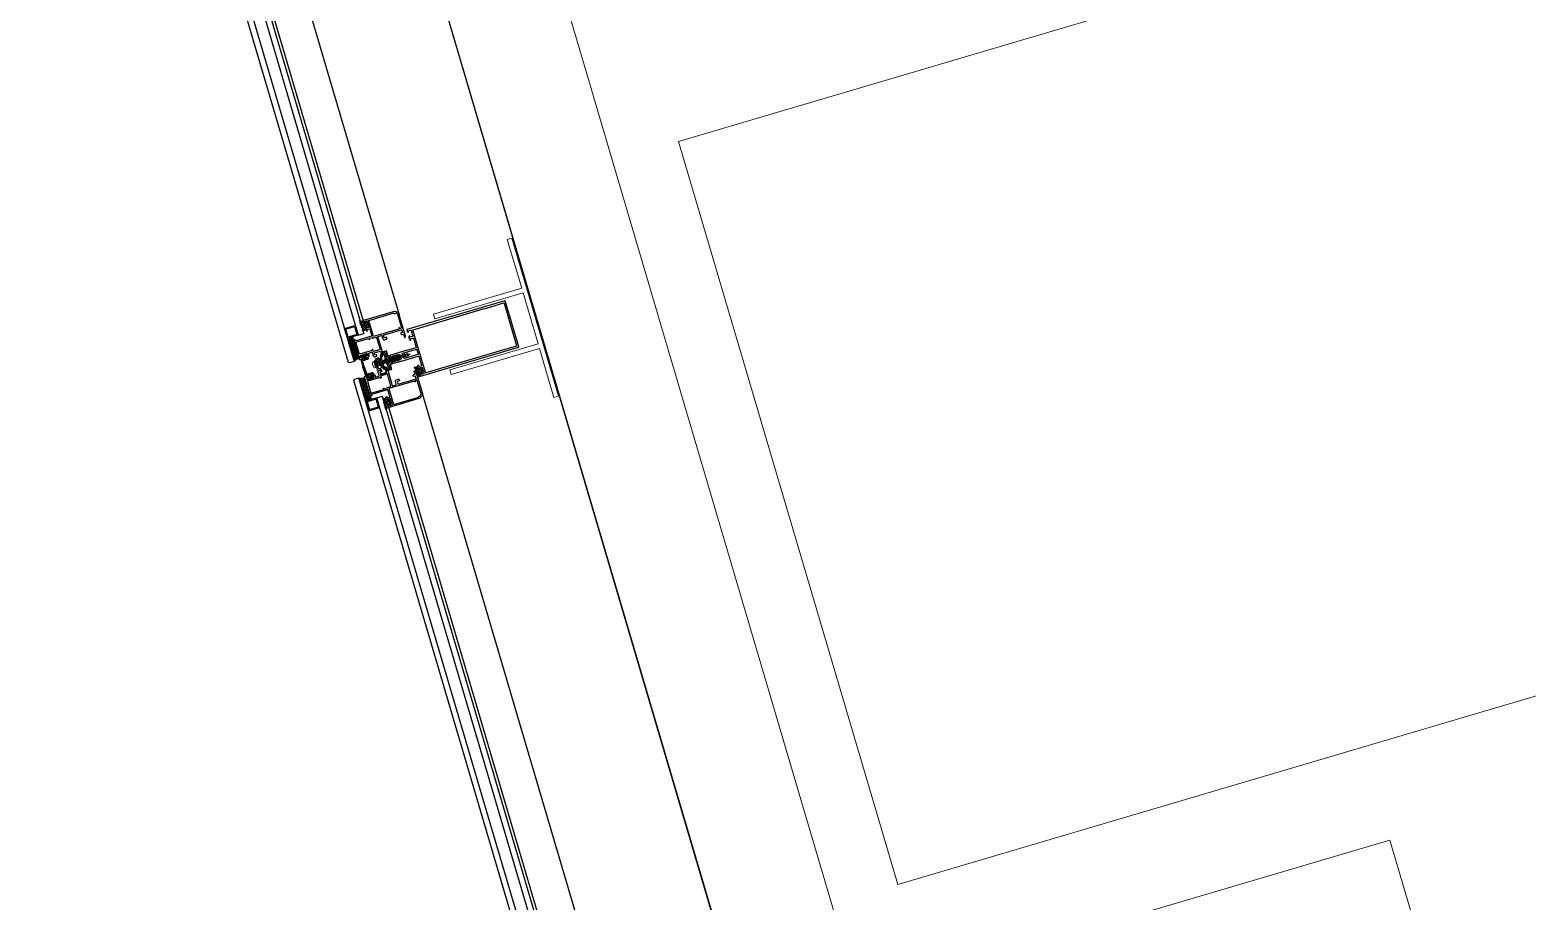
# Model space of a CAD drawing. Header units: millimetres. Extents: x 62878 to 70819, y -67946 to -61850.
# Drawn here: x 63181.4 to 63336, y -64077.9 to -63987.9 of the extents above; entities that cross this region are included whole.
import ezdxf

# ---------------------------------------------------------------- set-up
doc = ezdxf.new("R2010")
doc.units = ezdxf.units.MM
for name, color, linetype, lineweight in [('Dog_dos_yeni', 63, 'Continuous', 5), ('DOGRAMA', 171, 'Continuous', 0), ('GOR-2', 152, 'Continuous', 20), ('TEFRİŞ-yeni', 53, 'Continuous', 9)]:
    doc.layers.add(name, color=color, linetype=linetype, lineweight=lineweight)
pattern_1 = [(61.42666, (63259.71236, -64124.51315), (0.13941514, -0.07592747), [])]
pattern_2 = [(331.42666, (63197.51787, -63913.55685), (0.07592747, 0.13941514), [])]

# ---------------------------------------------------------------- blocks, each defined once
blk = doc.blocks.new('a2we')
at = {"lineweight": 5, "ltscale": 0.5}
for p, q in [((-197.6, -417.6), (-196.6, -417.2)), ((-196, -415.3), (-196.6, -417.2)), ((-196.6, -417.2), (-194.2, -418.3)), ((-196, -415.3), (-195.5, -417.7)), ((-198.1, -420.1), (-197.1, -419.7)), ((-194.9, -421.4), (-198.1, -420.1)), ((-193.9, -421), (-198.1, -420.1)), ((-198.1, -422.7), (-197.1, -422.3)), ((-194.9, -424), (-198.1, -422.7)), ((-193.9, -423.6), (-198.1, -422.7)), ((-198.1, -425.2), (-197.1, -424.9)), ((-194.9, -426.5), (-198.1, -425.2)), ((-193.9, -426.1), (-198.1, -425.2)), ((-198.1, -427.7), (-197.1, -427.3)), ((-194.9, -429), (-198.1, -427.7)), ((-193.9, -428.6), (-198.1, -427.7)), ((-198.1, -429.9), (-197.1, -429.6)), ((-194.9, -431.2), (-198.1, -429.9)), ((-193.9, -430.9), (-198.1, -429.9)), ((-198.1, -432.2), (-197.1, -431.8)), ((-194.9, -433.5), (-198.1, -432.2)), ((-193.9, -433.1), (-198.1, -432.2)), ((-194.2, -418.3), (-197.6, -417.6)), ((-195.2, -418.6), (-197.6, -417.6)), ((-196.9, -417.9), (-197.1, -418.3)), ((-197.1, -419.7), (-197.1, -418.4)), ((-197.1, -419.7), (-193.9, -421)), ((-197.1, -419.7), (-193.9, -421)), ((-197.1, -422.3), (-197.1, -420.5)), ((-197.1, -422.3), (-193.9, -423.6)), ((-197.1, -422.3), (-193.9, -423.6)), ((-197.1, -424.9), (-197.1, -423.1)), ((-197.1, -424.9), (-193.9, -426.1)), ((-197.1, -424.9), (-193.9, -426.1)), ((-197.1, -427.3), (-197.1, -425.6)), ((-197.1, -427.3), (-193.9, -428.6)), ((-197.1, -427.3), (-193.9, -428.6)), ((-197.1, -429.6), (-197.1, -428)), ((-197.1, -429.6), (-193.9, -430.9)), ((-197.1, -429.6), (-193.9, -430.9)), ((-197.1, -431.8), (-197.1, -430.3)), ((-197.1, -431.8), (-193.9, -433.1)), ((-197.1, -431.8), (-193.9, -433.1)), ((-197.1, -434.1), (-197.1, -432.5)), ((-194.2, -418.3), (-195.2, -418.6)), ((-195.2, -418.6), (-194.9, -419.3)), ((-194.9, -420.6), (-194.9, -419.4)), ((-193.9, -421), (-194.9, -421.4)), ((-194.9, -423.2), (-194.9, -421.4)), ((-193.9, -423.6), (-194.9, -424)), ((-194.9, -425.7), (-194.9, -424)), ((-193.9, -426.1), (-194.9, -426.5)), ((-194.9, -428.2), (-194.9, -426.5)), ((-193.9, -428.6), (-194.9, -429)), ((-194.9, -430.5), (-194.9, -429)), ((-193.9, -430.9), (-194.9, -431.2)), ((-194.9, -432.7), (-194.9, -431.2)), ((-198.1, -434.4), (-197.1, -434.1)), ((-194.9, -435.7), (-198.1, -434.4)), ((-193.9, -435.4), (-198.1, -434.4)), ((-198.1, -436.7), (-197.1, -436.4)), ((-194.9, -438), (-198.1, -436.7)), ((-193.9, -437.7), (-198.1, -436.7)), ((-198.1, -439), (-197.1, -438.7)), ((-194.9, -440.3), (-198.1, -439)), ((-193.9, -440), (-198.1, -439)), ((-198.1, -441.3), (-197.1, -441)), ((-194.9, -442.6), (-198.1, -441.3)), ((-193.9, -442.3), (-198.1, -441.3)), ((-198.1, -443.6), (-197.1, -443.3)), ((-194.9, -444.9), (-198.1, -443.6)), ((-193.9, -444.6), (-198.1, -443.6)), ((-198.1, -445.9), (-197.1, -445.6)), ((-193.9, -446.9), (-198.1, -445.9)), ((-194.9, -447.2), (-198.1, -445.9)), ((-197.1, -447.9), (-198.1, -448.2)), ((-194.9, -449.5), (-198.1, -448.2)), ((-198.1, -448.2), (-193.9, -449.2)), ((-197.1, -434.1), (-193.9, -435.4)), ((-197.1, -434.1), (-193.9, -435.4)), ((-197.1, -436.4), (-197.1, -434.8)), ((-197.1, -436.4), (-193.9, -437.7)), ((-197.1, -436.4), (-193.9, -437.7)), ((-197.1, -438.7), (-197.1, -437.1)), ((-197.1, -438.7), (-193.9, -440)), ((-197.1, -438.7), (-193.9, -440)), ((-197.1, -441), (-197.1, -439.4)), ((-197.1, -441), (-193.9, -442.3)), ((-197.1, -443.3), (-197.1, -441.7)), ((-197.1, -443.3), (-193.9, -444.6)), ((-197.1, -445.6), (-197.1, -444)), ((-197.1, -445.6), (-193.9, -446.9)), ((-197.1, -445.6), (-193.9, -446.9)), ((-197.1, -447.9), (-197.1, -446.3)), ((-193.9, -449.2), (-197.1, -447.9)), ((-193.9, -433.1), (-194.9, -433.5)), ((-194.9, -435), (-194.9, -433.5)), ((-193.9, -435.4), (-194.9, -435.7)), ((-194.9, -437.3), (-194.9, -435.7)), ((-193.9, -437.7), (-194.9, -438)), ((-194.9, -439.6), (-194.9, -438)), ((-193.9, -440), (-194.9, -440.3)), ((-194.9, -441.8), (-194.9, -440.3)), ((-193.9, -442.3), (-194.9, -442.6)), ((-194.9, -444.1), (-194.9, -442.6)), ((-193.9, -444.6), (-194.9, -444.9)), ((-194.9, -446.4), (-194.9, -444.9)), ((-193.9, -446.9), (-194.9, -447.2)), ((-194.9, -448.7), (-194.9, -447.2)), ((-192.8, -453.3), (-199.2, -453.3)), ((-199.2, -454.6), (-199.2, -453.3)), ((-198.1, -450.5), (-197.1, -450.2)), ((-194.9, -451.8), (-198.1, -450.5)), ((-193.9, -451.5), (-198.1, -450.5)), ((-197.1, -450.2), (-197.1, -448.6)), ((-197.1, -450.2), (-193.9, -451.5)), ((-197.1, -453.3), (-197.1, -450.9)), ((-193.9, -449.2), (-194.9, -449.5)), ((-194.9, -451), (-194.9, -449.5)), ((-193.9, -451.5), (-194.9, -451.8)), ((-194.9, -453.3), (-194.9, -451.8)), ((-192.8, -454.6), (-192.8, -453.3))]:
    blk.add_line(p, q, dxfattribs=at)
blk.add_lwpolyline([(-196.5, -455.7), (-196.1, -455.4), (-195.9, -455.4), (-195.6, -455.7)], dxfattribs=at)
for centre, radius, start, end in [((-196.9, -418.4), 0.2, 155.3251, 180), ((-195.1, -419.4), 0.2, 0, 19.1116), ((-195.7, -449.5), 6.19, 234.7573, 262.4905), ((-196.4, -449.5), 6.19, 277.5095, 305.2427)]:
    blk.add_arc(centre, radius, start, end, dxfattribs=at)

msp = doc.modelspace()

# ---------------------------------------------------------------- hatches: boundary and pattern name
at = {"layer": 'DOGRAMA', "lineweight": -2}
h = msp.add_hatch(dxfattribs=at)
h.set_pattern_fill('ANSI31', color=256, scale=0.05, angle=433.5058, style=0)
h.set_pattern_definition(pattern_2)
edge = h.paths.add_edge_path(flags=16)
edge.add_arc((63215.76, -64018.47), 0.4, 4.8897, 27.9636, ccw=False)
edge.add_line((63216.16, -64018.43), (63215.92, -64018.5))
edge.add_line((63215.92, -64018.5), (63215.87, -64018.35))
edge.add_line((63215.87, -64018.35), (63216.11, -64018.28))
edge = h.paths.add_edge_path()
edge.add_arc((63215.76, -64018.47), 0.5, -20.4432, 53.2966, ccw=False)
edge.add_line((63216.23, -64018.64), (63216.13, -64018.67))
edge.add_line((63216.13, -64018.67), (63216.1, -64018.56))
edge.add_line((63216.1, -64018.56), (63216.04, -64018.57))
edge.add_arc((63216.07, -64018.67), 0.1, 106.4267, 196.4267)
edge.add_line((63215.97, -64018.7), (63216.03, -64018.91))
edge.add_line((63216.03, -64018.91), (63215.86, -64018.96))
edge.add_line((63215.86, -64018.96), (63215.85, -64018.92))
edge.add_arc((63215.91, -64018.9), 0.065, 128.0173, 196.4267, ccw=False)
edge.add_arc((63215.85, -64018.83), 0.0327, 308.0173, 501.8569)
edge.add_arc((63216, -64018.9), 0.199, 150.5104, 200.7763)
edge.add_arc((63215.77, -64018.99), 0.05, -162.6012, 14.9121, ccw=False)
edge.add_arc((63216.03, -64018.91), 0.323, 158.041, 197.3673, ccw=False)
edge.add_arc((63215.71, -64018.78), 0.02, 338.041, 406.4267)
edge.add_line((63215.72, -64018.76), (63215.56, -64018.61))
edge.add_arc((63215.57, -64018.6), 0.015, 66.4267, 226.4267, ccw=False)
edge.add_line((63215.58, -64018.59), (63215.69, -64018.64))
edge.add_arc((63215.7, -64018.62), 0.02, 246.4267, 406.4267)
edge.add_line((63215.71, -64018.6), (63215.5, -64018.4))
edge.add_arc((63215.51, -64018.39), 0.015, 66.4267, 226.4267, ccw=False)
edge.add_line((63215.52, -64018.37), (63215.63, -64018.42))
edge.add_arc((63215.64, -64018.41), 0.02, 246.4267, 406.4267)
edge.add_line((63215.65, -64018.39), (63215.44, -64018.19))
edge.add_arc((63215.45, -64018.18), 0.015, 66.4267, 226.4267, ccw=False)
edge.add_line((63215.45, -64018.16), (63215.57, -64018.21))
edge.add_arc((63215.58, -64018.19), 0.02, 246.4267, 406.4267)
edge.add_line((63215.59, -64018.18), (63215.38, -64017.98))
edge.add_arc((63215.39, -64017.97), 0.015, 66.4267, 226.4267, ccw=False)
edge.add_line((63215.39, -64017.95), (63215.5, -64018))
edge.add_arc((63215.54, -64017.91), 0.1, 246.4267, 286.4267)
edge.add_line((63215.57, -64018), (63215.75, -64017.95))
edge.add_line((63215.75, -64017.95), (63215.81, -64018.16))
edge.add_arc((63215.91, -64018.13), 0.1, 196.4267, 286.4267)
edge.add_line((63215.94, -64018.23), (63216, -64018.21))
edge.add_line((63216, -64018.21), (63215.96, -64018.09))
edge.add_line((63215.96, -64018.09), (63216.06, -64018.07))
h = msp.add_hatch(dxfattribs=at)
h.set_pattern_fill('AR-HBONE', color=256, scale=0.03, angle=433.5058, style=0)
h.set_pattern_definition([(331.42666, (63247.88923, -64005.52647), (0.16277867, 0.04799068), [0.36, -0.12]), (61.42666, (63247.99462, -64005.58386), (0.16277867, 0.04799068), [0.36, -0.12])])
h.paths.add_polyline_path([(63214.77, -64019.85), (63214.7, -64019.61), (63214.12, -64019.78), (63214.34, -64020.53), (63214.92, -64020.36)])
h = msp.add_hatch(dxfattribs=at)
h.set_pattern_fill('ANSI31', color=256, scale=0.04, angle=433.5058, style=0)
h.set_pattern_definition([(61.42666, (63265.45295, -64143.98455), (0.11153211, -0.06074198), [])])
h.paths.add_polyline_path([(63214.97, -64020.63, 0.414214), (63215, -64020.65), (63215.37, -64021.9, 0.153231), (63214.83, -64022.16), (63214.42, -64020.79)])
h.paths.add_polyline_path([(63214.92, -64020.36), (63214.99, -64020.59, 0.414214), (63214.97, -64020.63), (63214.42, -64020.79), (63214.34, -64020.53)])
h = msp.add_hatch(dxfattribs=at)
h.set_pattern_fill('ANSI31', color=256, scale=0.05, angle=433.5058, style=0)
h.set_pattern_definition(pattern_2)
edge = h.paths.add_edge_path(flags=16)
edge.add_arc((63216.03, -64022.25), 0.668, 99.551, 113.3023)
edge.add_line((63215.77, -64021.64), (63215.85, -64021.91))
edge.add_line((63215.85, -64021.91), (63216, -64021.87))
edge.add_line((63216, -64021.87), (63215.92, -64021.59))
edge = h.paths.add_edge_path()
edge.add_line((63216.33, -64021.85), (63216.3, -64021.75))
edge.add_line((63216.3, -64021.75), (63216.07, -64021.82))
edge.add_line((63216.07, -64021.82), (63216.02, -64021.63))
edge.add_line((63216.02, -64021.63), (63216.13, -64021.6))
edge.add_line((63216.13, -64021.6), (63216.11, -64021.5))
edge.add_arc((63215.93, -64021.91), 0.442, 67.119, 145.7343)
edge.add_line((63215.57, -64021.66), (63215.6, -64021.76))
edge.add_line((63215.6, -64021.76), (63215.71, -64021.72))
edge.add_line((63215.71, -64021.72), (63215.77, -64021.91))
edge.add_line((63215.77, -64021.91), (63215.54, -64021.97))
edge.add_line((63215.54, -64021.97), (63215.81, -64022.93))
edge.add_arc((63215.86, -64022.92), 0.05, 196.4267, 369.7168)
edge.add_line((63215.91, -64022.91), (63215.75, -64022.18))
edge.add_arc((63215.84, -64022.15), 0.1, 106.4267, 192.8519, ccw=False)
edge.add_line((63215.82, -64022.06), (63216.3, -64021.91))
edge.add_arc((63216.29, -64021.87), 0.05, 286.4267, 376.4267)
h = msp.add_hatch(dxfattribs=at)
h.set_pattern_fill('ANSI31', color=256, scale=0.05, angle=433.5058, style=0)
h.set_pattern_definition(pattern_1)
edge = h.paths.add_edge_path(flags=16)
edge.add_arc((63219.3, -64021.81), 0.05, 286.4267, 376.4267)
edge.add_line((63219.35, -64021.8), (63219.33, -64021.74))
edge.add_arc((63219.28, -64021.76), 0.05, 16.4267, 106.4267)
edge.add_line((63219.27, -64021.71), (63219.05, -64021.77))
edge.add_line((63219.05, -64021.77), (63219.1, -64021.92))
edge.add_line((63219.1, -64021.92), (63219.31, -64021.86))
h.paths.add_polyline_path([(63218.95, -64021.97), (63218.91, -64021.81), (63218.64, -64021.89), (63218.69, -64022.04)], flags=16)
edge = h.paths.add_edge_path()
edge.add_arc((63219.25, -64021.7), 0.2, 35.8604, 106.4267)
edge.add_line((63219.2, -64021.51), (63219.14, -64021.53))
edge.add_line((63219.14, -64021.53), (63219.16, -64021.58))
edge.add_line((63219.16, -64021.58), (63219.04, -64021.62))
edge.add_line((63219.04, -64021.62), (63219, -64021.6))
edge.add_arc((63218.95, -64021.69), 0.1, 61.4267, 106.4267)
edge.add_line((63218.92, -64021.59), (63218.8, -64021.63))
edge.add_line((63218.8, -64021.63), (63218.81, -64021.69))
edge.add_line((63218.81, -64021.69), (63218.69, -64021.72))
edge.add_line((63218.69, -64021.72), (63218.55, -64021.65))
edge.add_line((63218.55, -64021.65), (63218.52, -64021.54))
edge.add_line((63218.52, -64021.54), (63218.28, -64021.61))
edge.add_line((63218.28, -64021.61), (63218.31, -64021.55))
edge.add_line((63218.31, -64021.55), (63218.17, -64021.07))
edge.add_line((63218.17, -64021.07), (63217.86, -64021.16))
edge.add_arc((63217.94, -64021.45), 0.3, 106.4267, 166.4267)
edge.add_line((63217.65, -64021.38), (63217.54, -64021.86))
edge.add_arc((63217.57, -64021.87), 0.03, 166.4267, 256.4267)
edge.add_line((63217.56, -64021.89), (63217.62, -64021.91))
edge.add_arc((63217.63, -64021.88), 0.03, 256.4267, 346.4267)
edge.add_line((63217.65, -64021.89), (63217.75, -64021.51))
edge.add_arc((63217.94, -64021.56), 0.2, 104.5071, 166.4267, ccw=False)
edge.add_arc((63217.92, -64021.46), 0.1, -43.5733, 109.1415, ccw=False)
edge.add_arc((63218.07, -64021.6), 0.1, 136.4267, 196.4267)
edge.add_line((63217.97, -64021.62), (63218.06, -64021.94))
edge.add_arc((63218.02, -64021.95), 0.05, -73.5733, 16.4267, ccw=False)
edge.add_line((63218.03, -64022), (63217.98, -64022.01))
edge.add_arc((63218, -64022.06), 0.05, 106.4267, 196.4267)
edge.add_line((63217.95, -64022.08), (63218, -64022.27))
edge.add_arc((63218.05, -64022.25), 0.05, 196.4267, 286.4267)
edge.add_line((63218.07, -64022.3), (63218.11, -64022.29))
edge.add_arc((63218.13, -64022.34), 0.05, 16.4267, 106.4267, ccw=False)
edge.add_line((63218.18, -64022.32), (63218.27, -64022.63))
edge.add_arc((63218.37, -64022.61), 0.1, 196.4267, 256.4267)
edge.add_arc((63218.32, -64022.8), 0.1, -76.2882, 76.4267, ccw=False)
edge.add_arc((63218.28, -64022.71), 0.2, 226.4267, 288.3463, ccw=False)
edge.add_line((63218.14, -64022.85), (63217.86, -64022.59))
edge.add_arc((63217.84, -64022.61), 0.03, 46.4267, 136.4267)
edge.add_line((63217.82, -64022.59), (63217.78, -64022.63))
edge.add_arc((63217.8, -64022.65), 0.03, 136.4267, 226.4267)
edge.add_line((63217.78, -64022.67), (63218.13, -64023.01))
edge.add_arc((63218.34, -64022.79), 0.3, 226.4267, 286.4267)
edge.add_line((63218.43, -64023.08), (63218.74, -64022.99))
edge.add_line((63218.74, -64022.99), (63218.6, -64022.51))
edge.add_line((63218.6, -64022.51), (63218.54, -64022.48))
edge.add_line((63218.54, -64022.48), (63218.78, -64022.41))
edge.add_line((63218.78, -64022.41), (63218.74, -64022.3))
edge.add_line((63218.74, -64022.3), (63218.82, -64022.16))
edge.add_line((63218.82, -64022.16), (63218.94, -64022.13))
edge.add_line((63218.94, -64022.13), (63218.96, -64022.18))
edge.add_line((63218.96, -64022.18), (63219.09, -64022.15))
edge.add_arc((63219.06, -64022.05), 0.1, 286.4267, 331.4267)
edge.add_line((63219.14, -64022.1), (63219.17, -64022.06))
edge.add_line((63219.17, -64022.06), (63219.29, -64022.02))
edge.add_line((63219.29, -64022.02), (63219.31, -64022.08))
edge.add_line((63219.31, -64022.08), (63219.36, -64022.07))
edge.add_arc((63219.3, -64021.87), 0.2, 286.4267, 356.9929)
edge.add_arc((63219.03, -64021.86), 0.471, 356.9929, 395.8604)
h = msp.add_hatch(dxfattribs=at)
h.set_pattern_fill('ANSI31', color=256, scale=0.05, angle=433.5058, style=0)
h.set_pattern_definition(pattern_1)
edge = h.paths.add_edge_path(flags=16)
edge.add_arc((63216.3, -64023.16), 0.668, 279.551, 293.3023, ccw=False)
edge.add_line((63216.41, -64023.82), (63216.33, -64023.54))
edge.add_line((63216.33, -64023.54), (63216.49, -64023.5))
edge.add_line((63216.49, -64023.5), (63216.57, -64023.77))
edge = h.paths.add_edge_path()
edge.add_line((63216.77, -64023.33), (63216.8, -64023.44))
edge.add_line((63216.8, -64023.44), (63216.57, -64023.5))
edge.add_line((63216.57, -64023.5), (63216.62, -64023.69))
edge.add_line((63216.62, -64023.69), (63216.74, -64023.65))
edge.add_line((63216.74, -64023.65), (63216.77, -64023.75))
edge.add_arc((63216.4, -64023.5), 0.442, 247.119, 325.7343, ccw=False)
edge.add_line((63216.23, -64023.91), (63216.2, -64023.81))
edge.add_line((63216.2, -64023.81), (63216.32, -64023.78))
edge.add_line((63216.32, -64023.78), (63216.26, -64023.59))
edge.add_line((63216.26, -64023.59), (63216.03, -64023.66))
edge.add_line((63216.03, -64023.66), (63215.74, -64022.71))
edge.add_arc((63215.79, -64022.69), 0.05, 23.1365, 196.4267, ccw=False)
edge.add_line((63215.84, -64022.67), (63216.1, -64023.38))
edge.add_arc((63216.19, -64023.34), 0.1, 200.0014, 286.4267)
edge.add_line((63216.22, -64023.44), (63216.71, -64023.3))
edge.add_arc((63216.72, -64023.34), 0.05, 16.4267, 106.4267, ccw=False)
h = msp.add_hatch(dxfattribs=at)
h.set_pattern_fill('ANSI31', color=256, scale=0.05, angle=433.5058, style=0)
h.set_pattern_definition(pattern_1)
edge = h.paths.add_edge_path()
edge.add_arc((63221.53, -64023.83), 0.1, 106.4267, 146.4267, ccw=False)
edge.add_line((63221.5, -64023.74), (63221.67, -64023.69))
edge.add_line((63221.67, -64023.69), (63221.61, -64023.48))
edge.add_arc((63221.7, -64023.45), 0.1, 106.4267, 196.4267, ccw=False)
edge.add_line((63221.68, -64023.35), (63221.73, -64023.34))
edge.add_line((63221.73, -64023.34), (63221.77, -64023.45))
edge.add_line((63221.77, -64023.45), (63221.86, -64023.42))
edge.add_arc((63221.39, -64023.25), 0.5, 339.5568, 413.2966)
edge.add_line((63221.69, -64022.85), (63221.6, -64022.88))
edge.add_line((63221.6, -64022.88), (63221.63, -64022.99))
edge.add_line((63221.63, -64022.99), (63221.57, -64023.01))
edge.add_arc((63221.55, -64022.91), 0.1, 196.4267, 286.4267, ccw=False)
edge.add_line((63221.45, -64022.94), (63221.39, -64022.73))
edge.add_line((63221.39, -64022.73), (63221.23, -64022.77))
edge.add_line((63221.23, -64022.77), (63221.25, -64022.81))
edge.add_arc((63221.31, -64022.79), 0.065, 196.4267, 264.836)
edge.add_arc((63221.3, -64022.89), 0.0327, -109.0036, 84.836, ccw=False)
edge.add_arc((63221.36, -64022.69), 0.242, 206.1174, 251.6241, ccw=False)
edge.add_arc((63221.1, -64022.81), 0.05, 17.9413, 195.4545)
edge.add_arc((63221.38, -64022.66), 0.372, 206.2752, 242.9267)
edge.add_arc((63221.2, -64023.01), 0.02, -13.5733, 54.8123, ccw=False)
edge.add_line((63221.22, -64023.02), (63221.17, -64023.23))
edge.add_arc((63221.19, -64023.23), 0.015, 166.4267, 326.4267)
edge.add_line((63221.2, -64023.24), (63221.27, -64023.14))
edge.add_arc((63221.28, -64023.15), 0.02, -13.5733, 146.4267, ccw=False)
edge.add_line((63221.3, -64023.15), (63221.23, -64023.44))
edge.add_arc((63221.25, -64023.44), 0.015, 166.4267, 326.4267)
edge.add_line((63221.26, -64023.45), (63221.33, -64023.35))
edge.add_arc((63221.35, -64023.36), 0.02, -13.5733, 146.4267, ccw=False)
edge.add_line((63221.37, -64023.37), (63221.3, -64023.65))
edge.add_arc((63221.31, -64023.65), 0.015, 166.4267, 326.4267)
edge.add_line((63221.32, -64023.66), (63221.39, -64023.56))
edge.add_arc((63221.41, -64023.57), 0.02, -13.5733, 146.4267, ccw=False)
edge.add_line((63221.43, -64023.58), (63221.36, -64023.86))
edge.add_arc((63221.37, -64023.87), 0.015, 166.4267, 326.4267)
edge.add_line((63221.39, -64023.87), (63221.45, -64023.78))
edge = h.paths.add_edge_path(flags=16)
edge.add_line((63221.72, -64023.07), (63221.53, -64023.12))
edge.add_arc((63221.54, -64023.15), 0.03, 106.4267, 196.4267)
edge.add_line((63221.51, -64023.16), (63221.54, -64023.26))
edge.add_arc((63221.57, -64023.25), 0.03, 196.4267, 286.4267)
edge.add_line((63221.58, -64023.28), (63221.77, -64023.22))
edge.add_arc((63221.76, -64023.19), 0.03, 286.4267, 368.6602)
edge.add_arc((63221.39, -64023.25), 0.4, 8.6602, 24.1931)
edge.add_arc((63221.73, -64023.1), 0.03, 24.1931, 106.4267)
h = msp.add_hatch(dxfattribs=at)
h.set_pattern_fill('ANSI31', color=256, scale=0.04, angle=433.5058, style=0)
h.set_pattern_definition([(331.42666, (63191.77728, -63894.08544), (0.06074198, 0.11153211), [])])
h.paths.add_polyline_path([(63216.29, -64025.1, -0.414214), (63216.31, -64025.06), (63215.94, -64023.82, -0.153231), (63215.33, -64023.89), (63215.74, -64025.26)])
h.paths.add_polyline_path([(63216.39, -64025.36), (63216.32, -64025.12, -0.414214), (63216.29, -64025.1), (63215.74, -64025.26), (63215.82, -64025.53)])
h = msp.add_hatch(dxfattribs=at)
h.set_pattern_fill('AR-HBONE', color=256, scale=0.03, angle=433.5058, style=0)
h.set_pattern_definition([(61.42666, (63252.13482, -64019.92698), (0.16277867, 0.04799068), [0.36, -0.12]), (331.42666, (63252.19221, -64019.8216), (0.16277867, 0.04799068), [0.36, -0.12])])
h.paths.add_polyline_path([(63216.54, -64025.86), (63216.61, -64026.1), (63216.04, -64026.27), (63215.82, -64025.53), (63216.39, -64025.36)])
h = msp.add_hatch(dxfattribs=at)
h.set_pattern_fill('ANSI31', color=256, scale=0.05, angle=433.5058, style=0)
h.set_pattern_definition(pattern_1)
edge = h.paths.add_edge_path(flags=16)
edge.add_arc((63218.12, -64026.49), 0.4, 4.8897, 27.9636)
edge.add_line((63218.48, -64026.3), (63218.23, -64026.37))
edge.add_line((63218.23, -64026.37), (63218.28, -64026.52))
edge.add_line((63218.28, -64026.52), (63218.52, -64026.45))
edge = h.paths.add_edge_path()
edge.add_arc((63218.12, -64026.49), 0.5, 339.5568, 413.2966)
edge.add_line((63218.42, -64026.09), (63218.33, -64026.11))
edge.add_line((63218.33, -64026.11), (63218.36, -64026.23))
edge.add_line((63218.36, -64026.23), (63218.3, -64026.25))
edge.add_arc((63218.27, -64026.15), 0.1, 196.4267, 286.4267, ccw=False)
edge.add_line((63218.18, -64026.18), (63218.12, -64025.97))
edge.add_line((63218.12, -64025.97), (63217.94, -64026.02))
edge.add_line((63217.94, -64026.02), (63217.95, -64026.06))
edge.add_arc((63218.02, -64026.04), 0.065, 196.4267, 264.836)
edge.add_arc((63218.01, -64026.13), 0.0327, -109.0036, 84.836, ccw=False)
edge.add_arc((63218.09, -64025.99), 0.199, 192.077, 242.3429, ccw=False)
edge.add_arc((63217.85, -64026.05), 0.05, 17.9413, 195.4545)
edge.add_arc((63218.11, -64025.97), 0.323, 195.486, 234.8123)
edge.add_arc((63217.91, -64026.25), 0.02, -13.5733, 54.8123, ccw=False)
edge.add_line((63217.93, -64026.26), (63217.88, -64026.47))
edge.add_arc((63217.89, -64026.48), 0.015, 166.4267, 326.4267)
edge.add_line((63217.91, -64026.48), (63217.98, -64026.38))
edge.add_arc((63217.99, -64026.39), 0.02, -13.5733, 146.4267, ccw=False)
edge.add_line((63218.01, -64026.4), (63217.94, -64026.68))
edge.add_arc((63217.96, -64026.69), 0.015, 166.4267, 326.4267)
edge.add_line((63217.97, -64026.7), (63218.04, -64026.59))
edge.add_arc((63218.05, -64026.6), 0.02, -13.5733, 146.4267, ccw=False)
edge.add_line((63218.07, -64026.61), (63218, -64026.89))
edge.add_arc((63218.02, -64026.9), 0.015, 166.4267, 326.4267)
edge.add_line((63218.03, -64026.91), (63218.1, -64026.8))
edge.add_arc((63218.12, -64026.81), 0.02, -13.5733, 146.4267, ccw=False)
edge.add_line((63218.14, -64026.82), (63218.07, -64027.11))
edge.add_arc((63218.08, -64027.11), 0.015, 166.4267, 326.4267)
edge.add_line((63218.09, -64027.12), (63218.16, -64027.02))
edge.add_arc((63218.24, -64027.08), 0.1, 106.4267, 146.4267, ccw=False)
edge.add_line((63218.21, -64026.98), (63218.4, -64026.93))
edge.add_line((63218.4, -64026.93), (63218.34, -64026.72))
edge.add_arc((63218.43, -64026.69), 0.1, 106.4267, 196.4267, ccw=False)
edge.add_line((63218.4, -64026.59), (63218.46, -64026.57))
edge.add_line((63218.46, -64026.57), (63218.5, -64026.69))
edge.add_line((63218.5, -64026.69), (63218.59, -64026.66))

# ---------------------------------------------------------------- linework, layer by layer
msp.add_lwpolyline([(68896.02, -63031.44), (69030.26, -63071.18), (69185.28, -62547.65), (68893, -62461.11, 1.044368), (68063.2, -62298.73, 0.204375), (63106.96, -62494.78, 0.353953), (62932.94, -62997.83), (63753.18, -65779.6), (64154.95, -67142.15), (65336.72, -66792.62), (65336.7, -66829.11), (65270.54, -66829.07, 0.626789), (65270.2, -67369.07), (65531.84, -67369.23, 0.926242), (66130.09, -67369.61), (66391.73, -67369.77, 0.626743), (66392.07, -66829.77), (66326.15, -66829.73), (66326.17, -66793.24), (67506.16, -67144.13), (68467.02, -63899.09), (68625.2, -63946.04), (68896.02, -63031.42)], format="xyb")
at = {"layer": 'Dog_dos_yeni'}
msp.add_lwpolyline([(63235.94, -64025.74), (63231.13, -64009.43), (63230.65, -64009.57), (63232.14, -64014.61), (63223.02, -64017.3), (63223.16, -64017.77), (63232.28, -64015.09), (63233.83, -64020.36), (63224.72, -64023.05), (63224.86, -64023.53), (63233.97, -64020.84), (63235.46, -64025.88), (63235.94, -64025.74)], close=True, dxfattribs=at)
msp.add_lwpolyline([(63235.94, -64025.74), (63231.13, -64009.43), (63230.65, -64009.57), (63232.14, -64014.61), (63223.02, -64017.3), (63223.16, -64017.77), (63232.28, -64015.09), (63233.83, -64020.36), (63224.72, -64023.05), (63224.86, -64023.53), (63233.97, -64020.84), (63235.46, -64025.88), (63235.94, -64025.74)], close=True, dxfattribs=at)
at = {"layer": 'DOGRAMA', "lineweight": -2}
for p, q in [((63188.39, -63934.63), (63214.22, -64022.24)), ((63188.94, -63934.37), (63214.83, -64022.16)), ((63190.79, -63936.4), (63215.27, -64019.44)), ((63191.37, -63936.23), (63215.85, -64019.27)), ((63195.47, -63935.86), (63219.5, -64017.36)), ((63192.02, -63937.37), (63215.78, -64017.97)), ((63214.12, -64019.78), (63214.7, -64019.61)), ((63214.92, -64020.36), (63214.34, -64020.53)), ((63214.92, -64020.36), (63214.34, -64020.53)), ((63214.92, -64020.36), (63214.7, -64019.61)), ((63215.27, -64019.44), (63215.85, -64019.27)), ((63214.83, -64022.16), (63214.35, -64022.3)), ((63214.35, -64022.3), (63214.22, -64022.24)), ((63214.85, -64024.03), (63214.79, -64024.15)), ((63240.61, -64111.76), (63214.79, -64024.15)), ((63215.33, -64023.89), (63214.85, -64024.03)), ((63241.22, -64111.69), (63215.33, -64023.89)), ((63216.39, -64025.36), (63215.82, -64025.53)), ((63216.39, -64025.36), (63215.82, -64025.53)), ((63216.04, -64026.27), (63216.61, -64026.1)), ((63216.39, -64025.36), (63216.61, -64026.1)), ((63217.19, -64025.93), (63217.76, -64025.76)), ((63241.67, -64108.97), (63217.19, -64025.93)), ((63242.24, -64108.8), (63217.76, -64025.76)), ((63245.89, -64106.89), (63221.86, -64025.38)), ((63242.17, -64107.5), (63218.41, -64026.89))]:
    msp.add_line(p, q, dxfattribs=at)
msp.add_lwpolyline([(63106.96, -62494.78, 0.354372), (62933.16, -62998.56), (63684.78, -65547.6)], format="xyb", dxfattribs=at)
at = {"layer": 'DOGRAMA', "lineweight": -2, "ltscale": 0.5}
for points in [[(63221.45, -64022.56, 0.414214), (63221.38, -64022.68), (63221.45, -64022.92, 0.414214), (63221.57, -64022.99), (63221.59, -64022.98), (63221.55, -64022.84), (63221.79, -64022.77, -0.414214), (63221.85, -64022.8), (63221.93, -64023.06), (63221.97, -64023.08), (63221.95, -64023.12), (63222.02, -64023.38, -0.414214), (63221.99, -64023.44), (63221.75, -64023.51), (63221.71, -64023.37), (63221.69, -64023.37, 0.414214), (63221.62, -64023.5), (63221.67, -64023.66, 0.414214), (63221.7, -64023.68), (63231.81, -64020.7, 0.414214), (63231.83, -64020.66), (63230.44, -64015.92, 0.414214), (63230.4, -64015.9), (63220.29, -64018.88, 0.414214), (63220.27, -64018.92), (63220.32, -64019.08, 0.414214), (63220.44, -64019.15), (63220.46, -64019.15), (63220.42, -64019), (63220.66, -64018.93, -0.414214), (63220.72, -64018.96), (63220.8, -64019.22), (63220.84, -64019.24), (63220.81, -64019.28), (63220.89, -64019.54, -0.414214), (63220.86, -64019.6), (63220.62, -64019.67), (63220.58, -64019.53), (63220.56, -64019.53, 0.414214), (63220.49, -64019.66), (63220.56, -64019.9, 0.414214), (63220.68, -64019.97), (63220.7, -64019.96), (63220.66, -64019.82), (63220.9, -64019.75, -0.414214), (63220.96, -64019.78), (63221.09, -64020.21), (63221.13, -64020.23), (63221.11, -64020.27), (63221.23, -64020.69, -0.414214), (63221.2, -64020.75), (63219.47, -64021.26), (63219.45, -64021.3), (63219.41, -64021.28), (63218.59, -64021.52, 0.414214), (63218.55, -64021.58), (63218.56, -64021.61, 0.198912), (63218.59, -64021.64), (63218.67, -64021.69, 0.198912), (63218.71, -64021.69), (63218.79, -64021.67), (63218.78, -64021.64, -0.414214), (63218.8, -64021.61), (63218.96, -64021.56), (63219.02, -64021.59, 0.198912), (63219.06, -64021.59), (63219.13, -64021.57), (63219.12, -64021.54, -0.414214), (63219.15, -64021.5), (63219.31, -64021.46), (63219.36, -64021.49, 0.198912), (63219.4, -64021.49), (63219.53, -64021.45, -0.414214), (63219.56, -64021.47), (63219.69, -64021.9, -0.414214), (63219.67, -64021.93), (63219.54, -64021.97, 0.198912), (63219.51, -64021.99), (63219.48, -64022.05), (63219.32, -64022.1, -0.414214), (63219.28, -64022.08), (63219.27, -64022.05), (63219.2, -64022.07, 0.198912), (63219.17, -64022.1), (63219.14, -64022.15), (63218.98, -64022.2, -0.414214), (63218.94, -64022.18), (63218.93, -64022.15), (63218.85, -64022.17, 0.198912), (63218.82, -64022.2), (63218.78, -64022.29, 0.198912), (63218.77, -64022.32), (63218.78, -64022.35, 0.414214), (63218.84, -64022.39), (63219.67, -64022.14), (63219.69, -64022.1), (63219.72, -64022.13), (63221.45, -64021.62, -0.414214), (63221.51, -64021.65), (63221.64, -64022.08), (63221.68, -64022.1), (63221.66, -64022.13), (63221.78, -64022.56, -0.414214), (63221.75, -64022.62), (63221.51, -64022.69), (63221.47, -64022.55)], [(63215.96, -64018.17), (63215.93, -64018.04), (63216.16, -64017.97, -0.414214), (63216.23, -64018.01), (63216.4, -64018.6, -0.414214), (63216.37, -64018.66), (63216.13, -64018.73), (63216.09, -64018.61, 0.668097), (63216.04, -64018.6), (63216, -64018.67, 0.198962), (63216, -64018.71), (63216.07, -64018.95, 0.372839), (63216.18, -64019.02, 0.45685), (63216.2, -64018.98), (63216.17, -64018.87), (63216.4, -64018.8, -0.414214), (63216.46, -64018.83), (63216.66, -64019.52, -0.414214), (63216.64, -64019.56), (63215.01, -64020.04, -0.414214), (63214.98, -64020.02), (63214.95, -64019.94, 0.414214), (63214.91, -64019.92), (63214.83, -64019.94, 0.414214), (63214.81, -64019.98), (63215.39, -64021.96, 0.414214), (63215.43, -64021.98), (63215.65, -64021.92, 0.198962), (63215.68, -64021.9), (63215.71, -64021.8, 0.668048), (63215.67, -64021.76), (63215.5, -64021.81), (63215.45, -64021.61, -0.414214), (63215.48, -64021.55), (63216.12, -64021.36, -0.414214), (63216.18, -64021.4), (63216.24, -64021.59), (63216.07, -64021.64, 0.668048), (63216.06, -64021.69), (63216.14, -64021.76, 0.19911), (63216.18, -64021.76), (63216.28, -64021.73, 0.414214), (63216.38, -64021.56), (63216.32, -64021.36, -0.414214), (63216.35, -64021.3), (63216.65, -64021.21, -0.414214), (63216.71, -64021.24), (63216.81, -64021.58, 0.414214), (63217, -64021.68), (63217.16, -64021.63, 0.414214), (63217.19, -64021.57), (63217.17, -64021.49, 0.414214), (63217.15, -64021.48), (63216.97, -64021.53), (63216.9, -64021.29), (63217.55, -64021.1), (63217.66, -64021.48), (63217.56, -64021.51, 0.414214), (63217.53, -64021.57), (63217.54, -64021.62, 0.414214), (63217.61, -64021.66), (63217.68, -64021.63, 0.414214), (63217.82, -64021.38), (63217.3, -64019.64, -0.414214), (63217.32, -64019.6), (63217.67, -64019.5, -0.414214), (63217.71, -64019.52), (63217.8, -64019.83, 0.414214), (63217.99, -64019.93), (63218.16, -64019.88, 0.414214), (63218.23, -64019.75), (63218.22, -64019.73), (63218.21, -64019.68, 0.414214), (63218.17, -64019.66), (63217.99, -64019.72, -0.414214), (63217.95, -64019.7), (63217.88, -64019.47, -0.414214), (63217.9, -64019.43), (63218.79, -64019.17), (63218.81, -64019.13), (63218.85, -64019.15), (63219.74, -64018.89, -0.414214), (63219.77, -64018.91), (63219.84, -64019.14, -0.414214), (63219.82, -64019.18), (63219.67, -64019.22, 0.414214), (63219.65, -64019.26), (63219.66, -64019.31), (63219.67, -64019.33, 0.414214), (63219.79, -64019.4), (63219.93, -64019.35), (63220.02, -64019.66, 0.414214), (63220.06, -64019.68), (63220.08, -64019.68, 0.414214), (63220.14, -64019.55), (63219.5, -64017.36, 0.414214), (63218.88, -64017.03), (63215.8, -64017.93, 0.414214), (63215.78, -64017.97), (63215.83, -64018.13, 0.19911), (63215.85, -64018.16), (63215.92, -64018.2, 0.668097)], [(63228.15, -64016.75), (63228.49, -64016.65), (63230.28, -64016.13, -0.414214), (63230.32, -64016.15), (63231.61, -64020.54, -0.414214), (63231.59, -64020.58), (63229.8, -64021.11), (63229.46, -64021.2), (63222.23, -64023.34, -0.414214), (63222.19, -64023.32), (63220.9, -64018.92, -0.414214), (63220.92, -64018.89)], [(63217.64, -64023.03), (63217.68, -64023.18, -0.414214), (63217.66, -64023.22), (63217.53, -64023.26, 0.414214), (63217.51, -64023.3), (63217.55, -64023.43, 0.414214), (63217.61, -64023.46), (63218.12, -64023.31, 0.414214), (63218.16, -64023.25), (63218.08, -64022.99, 0.414214), (63218.02, -64022.96), (63217.94, -64022.98, -0.414214), (63217.87, -64022.95), (63217.76, -64022.57, -0.267949), (63217.79, -64022.48), (63217.94, -64022.31, 0.267949), (63217.95, -64022.28), (63217.89, -64022.09, 0.267949), (63217.87, -64022.07), (63217.61, -64022.01, -0.133822), (63217.56, -64021.98, 0.270236), (63217.37, -64021.93), (63217.03, -64022.03, 0.414214), (63216.96, -64022.16), (63217.04, -64022.42), (63217.08, -64022.44), (63217.06, -64022.47), (63217.22, -64023.02, 0.414214), (63217.34, -64023.09), (63217.6, -64023.01, -0.414214)], [(63217.77, -64022.22), (63217.78, -64022.24, -0.267949), (63217.77, -64022.27), (63217.59, -64022.46, 0.12216), (63217.57, -64022.5, -0.257961), (63217.5, -64022.57), (63217.31, -64022.63, -0.414214), (63217.25, -64022.59), (63217.06, -64021.97, -0.414214), (63217.13, -64021.85), (63217.28, -64021.8, -0.414214), (63217.4, -64021.87), (63217.46, -64022.08, 0.267949), (63217.53, -64022.14), (63217.75, -64022.2, -0.267949)], [(63217.78, -64022.24), (63217.77, -64022.22, 0.267949), (63217.75, -64022.2), (63217.5, -64022.14, -0.12216), (63217.45, -64022.11, 0.257961), (63217.36, -64022.09), (63217.17, -64022.15, 0.414214), (63217.13, -64022.21), (63217.32, -64022.83, 0.414214), (63217.44, -64022.9), (63217.59, -64022.86, 0.414214), (63217.65, -64022.74), (63217.59, -64022.53, -0.267949), (63217.62, -64022.44), (63217.77, -64022.27, 0.267949)], [(63218.46, -64026.63), (63218.49, -64026.75), (63218.73, -64026.68, 0.414214), (63218.77, -64026.62), (63218.59, -64026.02, 0.414214), (63218.53, -64025.99), (63218.29, -64026.06), (63218.33, -64026.19, -0.668097), (63218.29, -64026.22), (63218.22, -64026.18, -0.198962), (63218.19, -64026.15), (63218.12, -64025.91, -0.372839), (63218.17, -64025.79, -0.45685), (63218.22, -64025.81), (63218.25, -64025.93), (63218.48, -64025.86, 0.414214), (63218.51, -64025.8), (63218.31, -64025.11, 0.414214), (63218.27, -64025.09), (63216.64, -64025.57, 0.414214), (63216.62, -64025.6), (63216.65, -64025.69, -0.414214), (63216.63, -64025.73), (63216.54, -64025.75, -0.414214), (63216.5, -64025.73), (63215.92, -64023.75, -0.414214), (63215.94, -64023.71), (63216.16, -64023.65, -0.198962), (63216.2, -64023.65), (63216.27, -64023.72, -0.668048), (63216.27, -64023.77), (63216.1, -64023.82), (63216.15, -64024.01, 0.414214), (63216.21, -64024.05), (63216.86, -64023.86, 0.414214), (63216.89, -64023.79), (63216.83, -64023.6), (63216.66, -64023.65, -0.668048), (63216.63, -64023.61), (63216.66, -64023.51, -0.19911), (63216.69, -64023.49), (63216.79, -64023.46, -0.414214), (63216.97, -64023.55), (63217.03, -64023.76, 0.414214), (63217.09, -64023.79), (63217.38, -64023.7, 0.414214), (63217.42, -64023.64), (63217.32, -64023.3, -0.414214), (63217.42, -64023.12), (63217.58, -64023.07, -0.414214), (63217.65, -64023.1), (63217.67, -64023.18, -0.414214), (63217.66, -64023.2), (63217.48, -64023.26), (63217.55, -64023.5), (63218.2, -64023.31), (63218.08, -64022.92), (63217.99, -64022.95, -0.414214), (63217.92, -64022.92), (63217.91, -64022.87, -0.414214), (63217.94, -64022.81), (63218.02, -64022.78, -0.414214), (63218.27, -64022.92), (63218.78, -64024.66, 0.414214), (63218.82, -64024.69), (63219.17, -64024.58, 0.414214), (63219.19, -64024.54), (63219.1, -64024.24, -0.414214), (63219.2, -64024.05), (63219.38, -64024, -0.414214), (63219.5, -64024.07), (63219.51, -64024.09), (63219.52, -64024.14, -0.414214), (63219.5, -64024.17), (63219.32, -64024.23, 0.414214), (63219.3, -64024.26), (63219.36, -64024.49, 0.414214), (63219.4, -64024.51), (63220.29, -64024.25), (63220.33, -64024.27), (63220.35, -64024.24), (63221.23, -64023.97, 0.414214), (63221.25, -64023.94), (63221.19, -64023.71, 0.414214), (63221.15, -64023.69), (63221, -64023.73, -0.414214), (63220.96, -64023.71), (63220.94, -64023.66), (63220.94, -64023.64, -0.414214), (63221.01, -64023.52), (63221.15, -64023.48), (63221.05, -64023.17, -0.414214), (63221.08, -64023.13), (63221.09, -64023.13, -0.414214), (63221.22, -64023.2), (63221.86, -64025.38, -0.414214), (63221.53, -64026), (63218.45, -64026.91, -0.414214), (63218.41, -64026.89), (63218.36, -64026.73, -0.19911), (63218.37, -64026.69), (63218.4, -64026.62, -0.668097)]]:
    msp.add_lwpolyline(points, format="xyb", close=True, dxfattribs=at)
for points in [[(63219.11, -64017.16, -0.26214), (63219.36, -64017.4), (63219.74, -64018.68, -0.414214), (63219.71, -64018.74), (63219.55, -64018.79), (63219.54, -64018.74, 0.414214), (63219.48, -64018.71), (63219.46, -64018.71, 0.414214), (63219.44, -64018.75), (63219.46, -64018.82), (63216.84, -64019.59), (63216.35, -64017.93), (63218.97, -64017.16), (63218.99, -64017.22, 0.414214), (63219.03, -64017.24), (63219.04, -64017.24, 0.361813), (63219.08, -64017.18)], [(63221.65, -64025.77, 0.26214), (63221.73, -64025.42), (63221.35, -64024.15, 0.414214), (63221.29, -64024.11), (63221.14, -64024.16), (63221.15, -64024.21, -0.414214), (63221.12, -64024.27), (63221.1, -64024.27, -0.414214), (63221.06, -64024.25), (63221.04, -64024.19), (63218.42, -64024.96), (63218.91, -64026.62), (63221.53, -64025.85), (63221.51, -64025.78, -0.414214), (63221.53, -64025.74), (63221.55, -64025.74, -0.361813), (63221.61, -64025.76)]]:
    msp.add_lwpolyline(points, format="xyb", dxfattribs=at)
at = {"layer": 'DOGRAMA', "lineweight": -2}
for points in [[(63214.14, -64019.78), (63213.85, -64018.77), (63214.96, -64018.44), (63215.26, -64019.45)], [(63214.21, -64019.65), (63213.97, -64018.84), (63214.89, -64018.57), (63215.13, -64019.38)], [(63218.95, -64021.97), (63218.91, -64021.81), (63218.64, -64021.89), (63218.69, -64022.04)], [(63218.91, -64021.81), (63218.95, -64021.97), (63218.69, -64022.04), (63218.64, -64021.89)], [(63216.05, -64026.26), (63216.35, -64027.27), (63217.46, -64026.94), (63217.17, -64025.93)], [(63216.18, -64026.33), (63216.42, -64027.14), (63217.34, -64026.87), (63217.1, -64026.06)]]:
    msp.add_lwpolyline(points, close=True, dxfattribs=at)
for points in [[(63216.06, -64018.07, -0.333333), (63216.23, -64018.64), (63216.13, -64018.67), (63216.1, -64018.56), (63216.04, -64018.57, 0.414214), (63215.97, -64018.7), (63216.03, -64018.91), (63215.86, -64018.96), (63215.85, -64018.92, -0.307685), (63215.87, -64018.85, 1.128702), (63215.83, -64018.81, 0.222912), (63215.81, -64018.97, -0.978531), (63215.72, -64019, -0.173298), (63215.73, -64018.78, 0.307572), (63215.72, -64018.76), (63215.56, -64018.61, -0.8391), (63215.58, -64018.59), (63215.69, -64018.64, 0.8391), (63215.71, -64018.6), (63215.5, -64018.4, -0.8391), (63215.52, -64018.37), (63215.63, -64018.42, 0.8391), (63215.65, -64018.39), (63215.44, -64018.19, -0.8391), (63215.45, -64018.16), (63215.57, -64018.21, 0.8391), (63215.59, -64018.18), (63215.38, -64017.98, -0.8391), (63215.39, -64017.95), (63215.5, -64018, 0.176327), (63215.57, -64018), (63215.75, -64017.95), (63215.81, -64018.16, 0.414214), (63215.94, -64018.23), (63216, -64018.21), (63215.96, -64018.09)], [(63216.11, -64018.28, -0.101021), (63216.16, -64018.43), (63215.92, -64018.5), (63215.87, -64018.35)], [(63216.11, -64018.28, -0.101021), (63216.16, -64018.43), (63215.92, -64018.5), (63215.87, -64018.35)], [(63216.33, -64021.85), (63216.3, -64021.75), (63216.07, -64021.82), (63216.02, -64021.63), (63216.13, -64021.6), (63216.11, -64021.5, 0.357143), (63215.57, -64021.66), (63215.6, -64021.76), (63215.71, -64021.72), (63215.77, -64021.91), (63215.54, -64021.97), (63215.81, -64022.93, 0.943095), (63215.91, -64022.91), (63215.75, -64022.18, -0.396056), (63215.82, -64022.06), (63216.3, -64021.91, 0.414214)], [(63215.92, -64021.59, 0.060074), (63215.77, -64021.64), (63215.85, -64021.91), (63216, -64021.87)], [(63219.41, -64021.58, 0.318017), (63219.2, -64021.51), (63219.14, -64021.53), (63219.16, -64021.58), (63219.04, -64021.62), (63219, -64021.6, 0.198912), (63218.92, -64021.59), (63218.8, -64021.63), (63218.81, -64021.69), (63218.69, -64021.72), (63218.55, -64021.65), (63218.52, -64021.54), (63218.28, -64021.61), (63218.31, -64021.55), (63218.17, -64021.07), (63217.86, -64021.16, 0.267949), (63217.65, -64021.38), (63217.54, -64021.86, 0.414214), (63217.56, -64021.89), (63217.62, -64021.91, 0.414214), (63217.65, -64021.89), (63217.75, -64021.51, -0.276947), (63217.89, -64021.36, -0.786321), (63217.99, -64021.53, 0.267949), (63217.97, -64021.62), (63218.06, -64021.94, -0.414214), (63218.03, -64022), (63217.98, -64022.01, 0.414214), (63217.95, -64022.08), (63218, -64022.27, 0.414214), (63218.07, -64022.3), (63218.11, -64022.29, -0.414214), (63218.18, -64022.32), (63218.27, -64022.63, 0.267949), (63218.34, -64022.7, -0.786321), (63218.34, -64022.9, -0.276947), (63218.14, -64022.85), (63217.86, -64022.59, 0.414214), (63217.82, -64022.59), (63217.78, -64022.63, 0.414214), (63217.78, -64022.67), (63218.13, -64023.01, 0.267949), (63218.43, -64023.08), (63218.74, -64022.99), (63218.6, -64022.51), (63218.54, -64022.48), (63218.78, -64022.41), (63218.74, -64022.3), (63218.82, -64022.16), (63218.94, -64022.13), (63218.96, -64022.18), (63219.09, -64022.15, 0.198912), (63219.14, -64022.1), (63219.17, -64022.06), (63219.29, -64022.02), (63219.31, -64022.08), (63219.36, -64022.07, 0.318017), (63219.5, -64021.88, 0.171237)], [(63219.31, -64021.86, 0.414214), (63219.35, -64021.8), (63219.33, -64021.74, 0.414214), (63219.27, -64021.71), (63219.05, -64021.77), (63219.1, -64021.92)], [(63216.77, -64023.33), (63216.8, -64023.44), (63216.57, -64023.5), (63216.62, -64023.69), (63216.74, -64023.65), (63216.77, -64023.75, -0.357143), (63216.23, -64023.91), (63216.2, -64023.81), (63216.32, -64023.78), (63216.26, -64023.59), (63216.03, -64023.66), (63215.74, -64022.71, -0.943095), (63215.84, -64022.67), (63216.1, -64023.38, 0.396056), (63216.22, -64023.44), (63216.71, -64023.3, -0.414214)], [(63216.57, -64023.77, -0.060074), (63216.41, -64023.82), (63216.33, -64023.54), (63216.49, -64023.5)], [(63221.45, -64023.78, -0.176327), (63221.5, -64023.74), (63221.67, -64023.69), (63221.61, -64023.48, -0.414214), (63221.68, -64023.35), (63221.73, -64023.34), (63221.77, -64023.45), (63221.86, -64023.42, 0.333333), (63221.69, -64022.85), (63221.6, -64022.88), (63221.63, -64022.99), (63221.57, -64023.01, -0.414214), (63221.45, -64022.94), (63221.39, -64022.73), (63221.23, -64022.77), (63221.25, -64022.81, 0.307685), (63221.3, -64022.86, -1.128702), (63221.29, -64022.92, -0.201212), (63221.15, -64022.8, 0.978531), (63221.05, -64022.83, 0.1613), (63221.22, -64022.99, -0.307572), (63221.22, -64023.02), (63221.17, -64023.23, 0.8391), (63221.2, -64023.24), (63221.27, -64023.14, -0.8391), (63221.3, -64023.15), (63221.23, -64023.44, 0.8391), (63221.26, -64023.45), (63221.33, -64023.35, -0.8391), (63221.37, -64023.37), (63221.3, -64023.65, 0.8391), (63221.32, -64023.66), (63221.39, -64023.56, -0.8391), (63221.43, -64023.58), (63221.36, -64023.86, 0.8391), (63221.39, -64023.87)], [(63221.72, -64023.07), (63221.53, -64023.12, 0.414214), (63221.51, -64023.16), (63221.54, -64023.26, 0.414214), (63221.58, -64023.28), (63221.77, -64023.22, 0.375047), (63221.79, -64023.19, 0.067879), (63221.76, -64023.08, 0.375047)], [(63218.59, -64026.66, 0.333333), (63218.42, -64026.09), (63218.33, -64026.11), (63218.36, -64026.23), (63218.3, -64026.25, -0.414214), (63218.18, -64026.18), (63218.12, -64025.97), (63217.94, -64026.02), (63217.95, -64026.06, 0.307685), (63218.01, -64026.1, -1.128702), (63218, -64026.17, -0.222912), (63217.89, -64026.03, 0.978531), (63217.8, -64026.06, 0.173298), (63217.92, -64026.24, -0.307572), (63217.93, -64026.26), (63217.88, -64026.47, 0.8391), (63217.91, -64026.48), (63217.98, -64026.38, -0.8391), (63218.01, -64026.4), (63217.94, -64026.68, 0.8391), (63217.97, -64026.7), (63218.04, -64026.59, -0.8391), (63218.07, -64026.61), (63218, -64026.89, 0.8391), (63218.03, -64026.91), (63218.1, -64026.8, -0.8391), (63218.14, -64026.82), (63218.07, -64027.11, 0.8391), (63218.09, -64027.12), (63218.16, -64027.02, -0.176327), (63218.21, -64026.98), (63218.4, -64026.93), (63218.34, -64026.72, -0.414214), (63218.4, -64026.59), (63218.46, -64026.57), (63218.5, -64026.69)], [(63218.52, -64026.45, 0.101021), (63218.48, -64026.3), (63218.23, -64026.37), (63218.28, -64026.52)], [(63218.52, -64026.45, 0.101021), (63218.48, -64026.3), (63218.23, -64026.37), (63218.28, -64026.52)]]:
    msp.add_lwpolyline(points, format="xyb", close=True, dxfattribs=at)
at = {"layer": 'DOGRAMA', "linetype": 'ByBlock', "lineweight": -2}
for points in [[(63217.21, -64021.04, 1), (63217.15, -64021.06), (63217.08, -64021.08, 1), (63217.02, -64021.1), (63216.88, -64021.14, -0.414214), (63216.82, -64021.11), (63216.78, -64020.97, 0.414214), (63216.72, -64020.94), (63216.7, -64020.94, 0.414214), (63216.68, -64020.98), (63216.7, -64021.05), (63215.39, -64021.43), (63215.02, -64020.19), (63216.33, -64019.8), (63216.35, -64019.87, 0.414214), (63216.39, -64019.89), (63216.41, -64019.88, 0.414214), (63216.45, -64019.82), (63216.43, -64019.77), (63216.69, -64019.69, -0.414214), (63216.73, -64019.71), (63216.74, -64019.74, 0.414214), (63216.78, -64019.76), (63217.12, -64019.66, -0.414214), (63217.16, -64019.68), (63217.52, -64020.9, -0.414214), (63217.48, -64020.96), (63217.31, -64021.01), (63217.28, -64020.98), (63217.27, -64021.03)], [(63217.95, -64023.54, -1), (63217.89, -64023.55), (63217.81, -64023.58, -1), (63217.75, -64023.59), (63217.62, -64023.63, 0.414214), (63217.58, -64023.7), (63217.62, -64023.83, -0.414214), (63217.59, -64023.89), (63217.57, -64023.9, -0.414214), (63217.53, -64023.88), (63217.51, -64023.81), (63216.21, -64024.19), (63216.57, -64025.44), (63217.88, -64025.06), (63217.86, -64024.99, -0.414214), (63217.88, -64024.95), (63217.91, -64024.94, -0.414214), (63217.97, -64024.98), (63217.98, -64025.03), (63218.24, -64024.95, 0.414214), (63218.26, -64024.91), (63218.25, -64024.88, -0.414214), (63218.27, -64024.85), (63218.62, -64024.74, 0.414214), (63218.64, -64024.71), (63218.28, -64023.49, 0.414214), (63218.22, -64023.46), (63218.04, -64023.51), (63218.03, -64023.55), (63218, -64023.52)]]:
    msp.add_lwpolyline(points, format="xyb", close=True, dxfattribs=at)
at = {"layer": 'DOGRAMA', "lineweight": -2, "ltscale": 5}
msp.add_lwpolyline([(63219.86, -64021.31), (63221.26, -64020.9, -0.414214), (63221.3, -64020.92), (63221.45, -64021.42, -0.414214), (63221.43, -64021.46), (63220.02, -64021.87, -0.414214), (63219.99, -64021.85), (63219.84, -64021.35, -0.414214)], format="xyb", close=True, dxfattribs=at)
at = {"layer": 'DOGRAMA', "lineweight": -2}
for centre, start, end in [((63215.52, -64022.9), 98.4655, 133.3124), ((63215.52, -64022.89), 259.5409, 294.3878)]:
    msp.add_arc(centre, 1.02, start, end, dxfattribs=at)
at = {"layer": 'GOR-2'}
msp.add_line((63429.33, -64638.39), (63219.57, -63927), dxfattribs=at)
at = {"layer": 'TEFRİŞ-yeni'}
for points in [[(63270.98, -64076.17), (63386.07, -64042.16), (63363.4, -63965.44), (63248.32, -63999.44), (63270.98, -64076.17)], [(63321.77, -64071.59), (63283.41, -64082.92), (63294.74, -64121.28), (63333.1, -64109.95), (63321.77, -64071.59)]]:
    msp.add_lwpolyline(points, dxfattribs=at)

# ---------------------------------------------------------------- block references
at = {"layer": 'DOGRAMA', "linetype": 'ByBlock', "lineweight": -2, "xscale": -0.09999999999204405, "yscale": 0.09999999999854481, "zscale": 0.1, "rotation": 286.4266584109327}
msp.add_blockref('a2we', (63254.9, -63990.86), dxfattribs=at)

doc.saveas('drawing.dxf')
